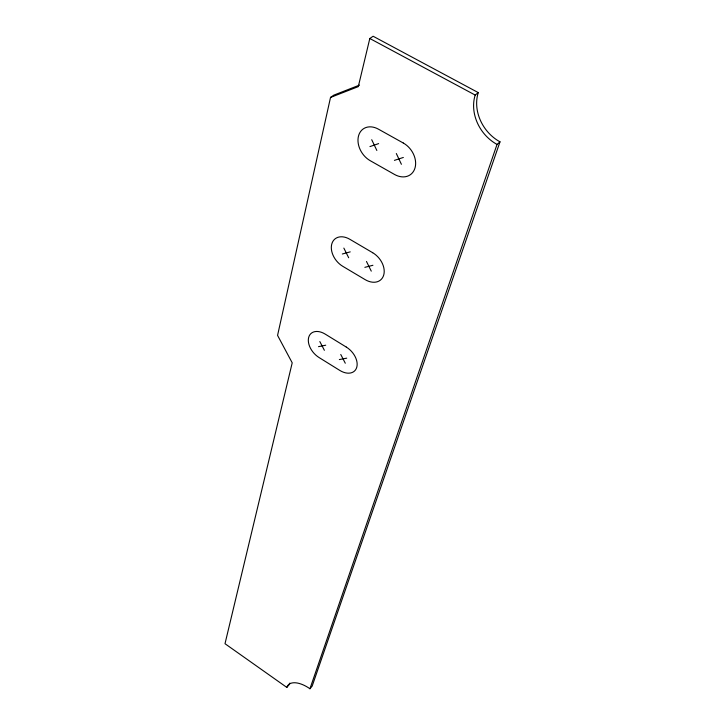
<?xml version="1.0" encoding="UTF-8"?>
<svg xmlns="http://www.w3.org/2000/svg" width="725" height="725" viewBox="0 0 725 725"><rect width="100%" height="100%" fill="white"/><g stroke="black" fill="none" stroke-linecap="round" stroke-linejoin="round"><path stroke-width="1.09" d="M330.528 97.44L277.566 335.394L292.211 362.835L225.004 643.709L286.819 687.409A23.707 11.917 41.1 0 1 309.947 688.75L312.167 686.095L499.996 141.828A38.96 32.48 54.6 0 1 478.255 92.601L373.121 36.25L369.813 38.497L358.295 86.619L330.528 97.44L333.781 95.147L359.482 85.115M309.947 688.75L497.033 144.42L499.996 141.828M286.819 687.409L289.039 684.808A23.662 11.935 41.1 0 1 289.873 683.086M369.813 38.497L475.192 95.075L478.255 92.601M369.949 146.586L378.64 143.604M394.427 160.361L403.336 157.461M342.336 253.995L350.22 251.874M364.856 267.335L372.922 265.287M318.511 346.668L325.724 345.2M339.354 359.564L346.722 358.159M319.825 341.557L324.383 350.302M340.759 354.48L345.29 363.234M343.849 248.104L348.68 257.756M366.478 261.471L371.272 271.141M371.717 139.717L376.846 150.465M396.321 153.528L401.405 164.294M497.033 144.42A39.078 32.489 54.5 0 1 475.192 95.075M403.308 143.033L378.423 129.159A19.53 14.699 55.5 0 0 358.494 136.037A19.53 14.699 55.5 0 0 370.23 160.696L394.527 174.462A19.584 14.926 54.2 0 0 415.053 167.81A19.584 14.926 54.2 0 0 403.308 143.033M372.677 252.717L349.812 239.277A17.953 12.706 50.7 0 0 331.733 244.18A17.953 12.706 50.7 0 0 342.789 266.329L365.155 279.642A18.016 12.869 49.6 0 0 383.743 274.956A18.016 12.869 49.6 0 0 372.677 252.717M346.314 347.085L325.181 334.098A16.666 11.056 47.8 0 0 308.651 337.497A16.666 11.056 47.8 0 0 319.091 357.561L339.798 370.421A16.738 11.174 46.8 0 0 356.772 367.231A16.738 11.174 46.8 0 0 346.314 347.085"/></g></svg>
